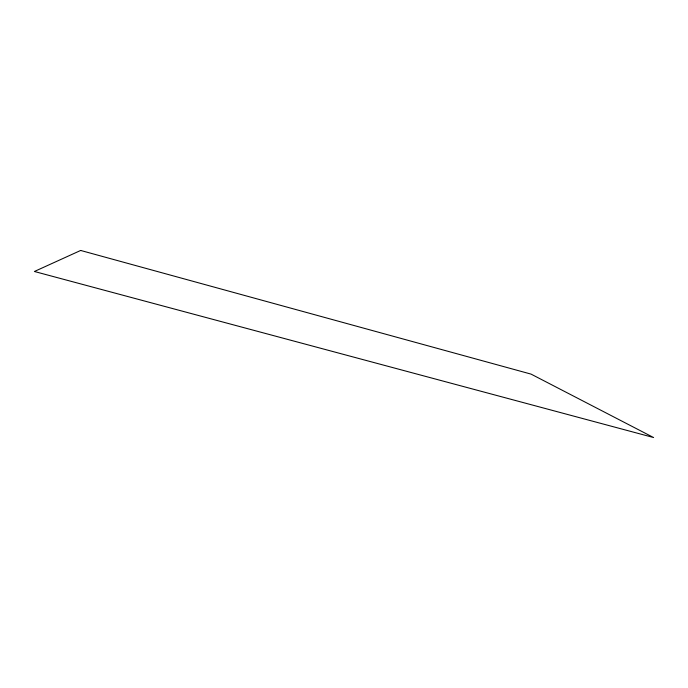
<?xml version="1.0" encoding="UTF-8"?>
<svg xmlns="http://www.w3.org/2000/svg" width="688" height="688" viewBox="0 0 688 688"><rect width="100%" height="100%" fill="white"/><g stroke="black" fill="none" stroke-linecap="round" stroke-linejoin="round"><path stroke-width="1.03" d="M80.668 250.458L34.4 271.485L653.6 437.542L531.076 374.117L80.668 250.458"/></g></svg>
